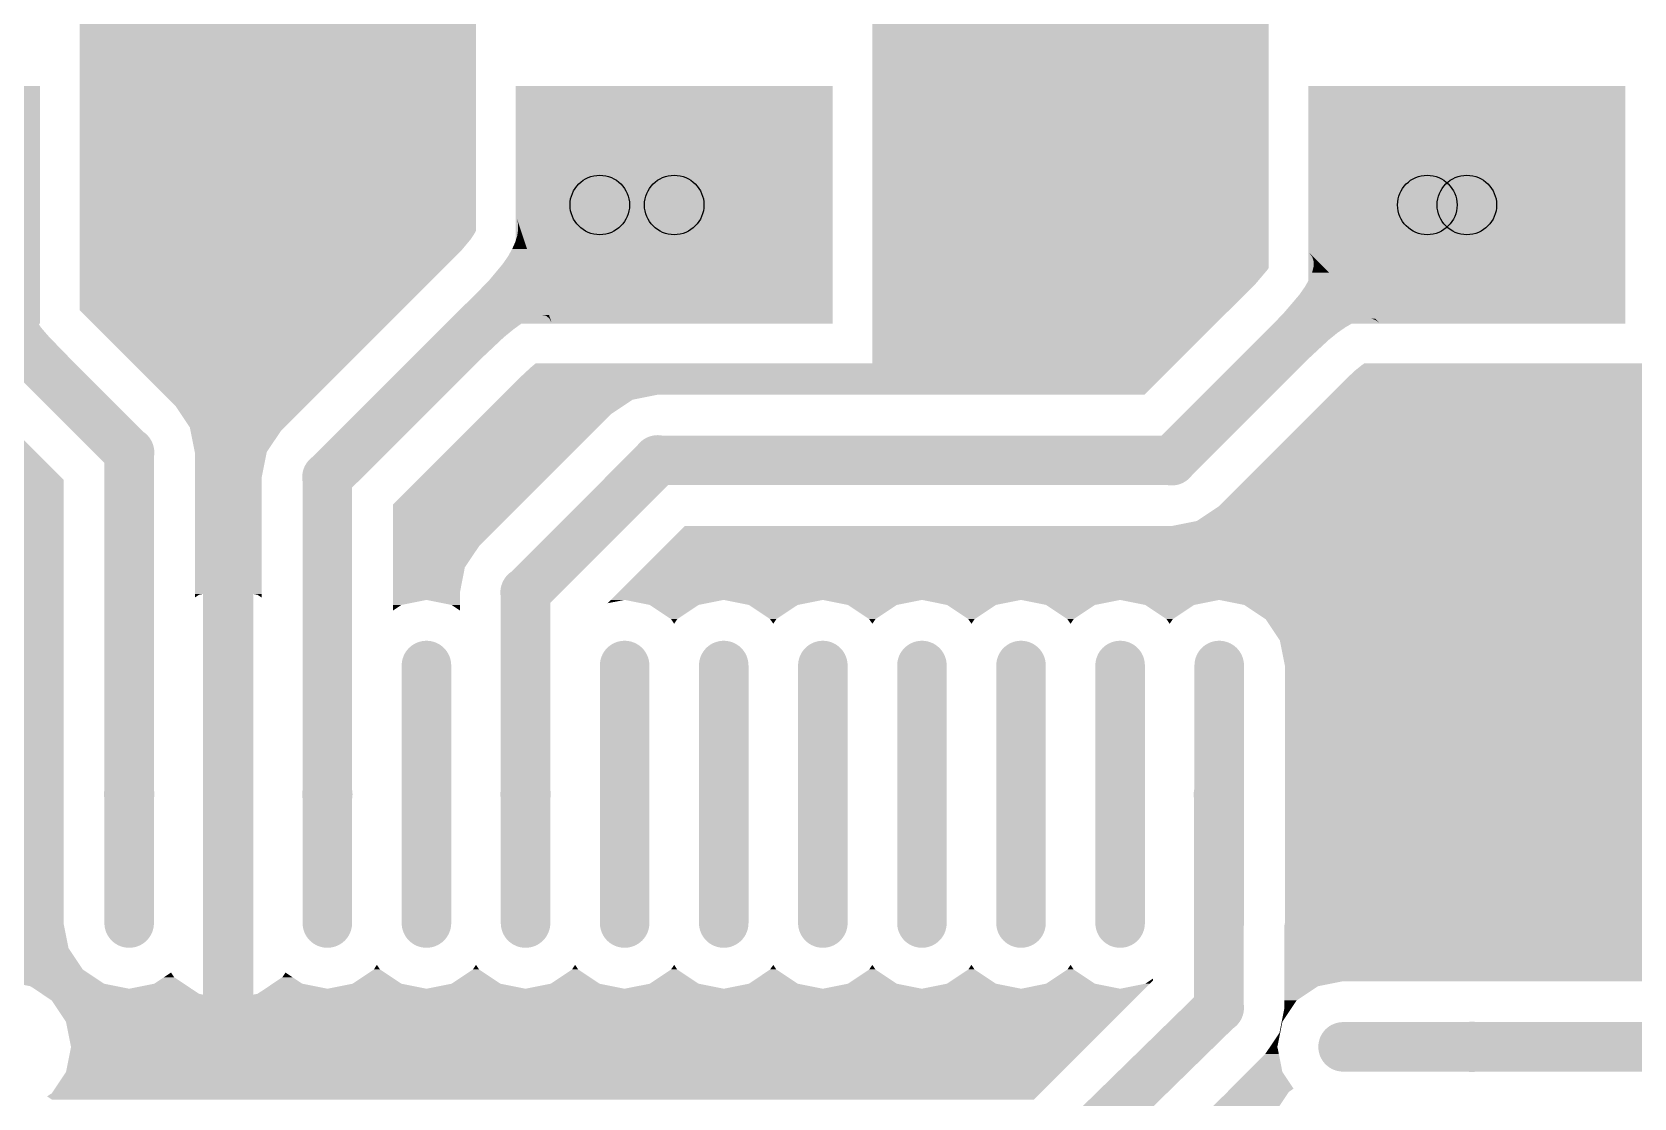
# Model space of a CAD drawing. Header units: millimetres. Extents: x -3633 to 871, y -630 to 261.
# Drawn here: x -1489.72 to -1473.49, y 158.72 to 169.52 of the extents above; entities that cross this region are included whole.
import ezdxf

# ---------------------------------------------------------------- set-up
doc = ezdxf.new("R2010")
doc.units = ezdxf.units.MM
doc.layers.add('TOP_LAYER', color=7, linetype='Continuous')
doc.layers.add('TOP_PASTE', color=8, linetype='Continuous')

# ---------------------------------------------------------------- blocks, each defined once
blk = doc.blocks.new('OBLONG_12')
at = {"const_width": 0.00984}
blk.add_lwpolyline([(0.02559, 0), (-0.02559, 0)], dxfattribs=at)
at = {"const_width": 0.00492}
for points in [[(-0.02805, 0, 1), (-0.02313, 0, 1)], [(0.02313, 0, 1), (0.02805, 0, 1)]]:
    blk.add_lwpolyline(points, format="xyb", close=True, dxfattribs=at)
blk = doc.blocks.new('OBLONG_10')
at = {"const_width": 0.00984}
blk.add_lwpolyline([(0, 0.02559), (0, -0.02559)], dxfattribs=at)
at = {"const_width": 0.00492}
for points in [[(-0.00246, 0.02559, 1), (0.00246, 0.02559, 1)], [(-0.00246, -0.02559, 1), (0.00246, -0.02559, 1)]]:
    blk.add_lwpolyline(points, format="xyb", close=True, dxfattribs=at)
blk = doc.blocks.new('RECTANGLE_7')
blk.add_solid([(0.0315, 0.02362), (0.0315, -0.02362), (-0.0315, 0.02362), (-0.0315, -0.02362)])
blk = doc.blocks.new('ROUND_1')
at = {"const_width": 0.005}
blk.add_lwpolyline([(-0.0025, 0, 1), (0.0025, 0, 1)], format="xyb", close=True, dxfattribs=at)
blk = doc.blocks.new('ROUND_4')
blk.add_circle((0, 0), 0.00591)

msp = doc.modelspace()

# ---------------------------------------------------------------- linework, layer by layer
at = {"layer": 'TOP_LAYER', "elevation": 0}
for points, const_width in [([(-1491.243, 167.767), (-1488.733, 165.257)], 0.502), ([(-1486.725, 165.007), (-1483.965, 167.767)], 0.502), ([(-1483.965, 167.767), (-1483.211, 167.767)], 0.602), ([(-1478.17, 165.179), (-1475.581, 167.767)], 0.502), ([(-1475.581, 167.767), (-1475.18, 167.767)], 0.602), ([(-1488.733, 161.794), (-1488.733, 165.257)], 0.502), ([(-1484.717, 163.839), (-1483.378, 165.179)], 0.502), ([(-1483.378, 165.179), (-1478.17, 165.179)], 0.502), ([(-1486.725, 161.794), (-1486.725, 165.007)], 0.502), ([(-1484.717, 161.794), (-1484.717, 163.839)], 0.502), ([(-1477.693, 159.631), (-1477.693, 161.79)], 0.502), ([(-1479.765, 157.604), (-1477.693, 159.631)], 0.502), ([(-1475.129, 159.234), (-1468.745, 159.234)], 0.502)]:
    msp.add_lwpolyline(points, dxfattribs=dict(at, const_width=const_width))
at = {"layer": 'TOP_LAYER'}
for points in [[(-1484.793, 167.576), (-1484.805, 167.63), (-1484.787, 167.576), (-1484.805, 167.63)], [(-1484.801, 167.457), (-1484.792, 167.518), (-1484.747, 167.457), (-1484.768, 167.518)], [(-1484.792, 167.518), (-1484.793, 167.576), (-1484.768, 167.518), (-1484.787, 167.576)], [(-1484.852, 167.322), (-1484.821, 167.391), (-1484.702, 167.322), (-1484.725, 167.391)], [(-1484.821, 167.391), (-1484.801, 167.457), (-1484.725, 167.391), (-1484.747, 167.457)], [(-1485.082, 167.008), (-1484.945, 167.173), (-1484.598, 167.008), (-1484.653, 167.173)], [(-1484.945, 167.173), (-1484.893, 167.249), (-1484.653, 167.173), (-1484.678, 167.249)], [(-1484.893, 167.249), (-1484.852, 167.322), (-1484.678, 167.249), (-1484.702, 167.322)], [(-1476.746, 167.24), (-1476.774, 167.278), (-1476.735, 167.24), (-1476.774, 167.278)], [(-1476.732, 167.194), (-1476.746, 167.24), (-1476.689, 167.194), (-1476.735, 167.24)], [(-1476.733, 167.141), (-1476.732, 167.194), (-1476.636, 167.141), (-1476.689, 167.194)], [(-1485.166, 166.921), (-1485.082, 167.008), (-1484.569, 166.921), (-1484.598, 167.008)], [(-1476.82, 166.939), (-1476.777, 167.014), (-1476.434, 166.939), (-1476.509, 167.014)], [(-1476.777, 167.014), (-1476.748, 167.081), (-1476.509, 167.014), (-1476.576, 167.081)], [(-1476.748, 167.081), (-1476.733, 167.141), (-1476.576, 167.081), (-1476.636, 167.141)], [(-1485.165, 166.652), (-1485.166, 166.921), (-1484.479, 166.652), (-1484.569, 166.921)], [(-1477.035, 166.672), (-1476.877, 166.857), (-1476.167, 166.672), (-1476.352, 166.857)], [(-1476.877, 166.857), (-1476.82, 166.939), (-1476.352, 166.857), (-1476.434, 166.939)], [(-1490.683, 166.565), (-1490.754, 166.568), (-1489.648, 166.565), (-1489.642, 166.568)], [(-1490.612, 166.554), (-1490.683, 166.565), (-1489.645, 166.554), (-1489.648, 166.565)], [(-1490.541, 166.536), (-1490.612, 166.554), (-1489.634, 166.536), (-1489.645, 166.554)], [(-1490.47, 166.512), (-1490.541, 166.536), (-1489.615, 166.512), (-1489.634, 166.536)], [(-1485.165, 166.642), (-1485.165, 166.652), (-1484.609, 166.642), (-1484.554, 166.652)], [(-1485.165, 166.615), (-1485.165, 166.642), (-1484.675, 166.615), (-1484.609, 166.642)], [(-1485.165, 166.57), (-1485.165, 166.615), (-1484.751, 166.57), (-1484.675, 166.615)], [(-1485.165, 166.507), (-1485.165, 166.57), (-1484.838, 166.507), (-1484.751, 166.57)], [(-1484.51, 166.644), (-1484.554, 166.652), (-1484.477, 166.644), (-1484.479, 166.652)], [(-1484.476, 166.618), (-1484.51, 166.644), (-1484.468, 166.618), (-1484.477, 166.644)], [(-1484.454, 166.575), (-1484.468, 166.618), (-1484.454, 166.575), (-1484.476, 166.618)], [(-1477.135, 166.568), (-1477.132, 166.571), (-1476.34, 166.568), (-1476.335, 166.571)], [(-1477.095, 166.528), (-1477.135, 166.568), (-1476.409, 166.528), (-1476.34, 166.568)], [(-1477.132, 166.571), (-1477.104, 166.6), (-1476.335, 166.571), (-1476.267, 166.6)], [(-1477.104, 166.6), (-1477.089, 166.615), (-1476.267, 166.6), (-1476.207, 166.615)], [(-1477.037, 166.471), (-1477.095, 166.528), (-1476.491, 166.471), (-1476.409, 166.528)], [(-1477.089, 166.616), (-1477.035, 166.672), (-1476.111, 166.616), (-1476.167, 166.672)], [(-1477.089, 166.615), (-1477.089, 166.616), (-1476.207, 166.615), (-1476.154, 166.616)], [(-1476.108, 166.602), (-1476.154, 166.616), (-1476.098, 166.602), (-1476.111, 166.616)], [(-1476.07, 166.575), (-1476.098, 166.602), (-1476.07, 166.575), (-1476.108, 166.602)], [(-1490.399, 166.48), (-1490.47, 166.512), (-1489.588, 166.48), (-1489.615, 166.512)], [(-1490.328, 166.441), (-1490.399, 166.48), (-1489.554, 166.441), (-1489.588, 166.48)], [(-1490.257, 166.394), (-1490.328, 166.441), (-1489.509, 166.394), (-1489.554, 166.441)], [(-1490.186, 166.341), (-1490.257, 166.394), (-1489.458, 166.341), (-1489.509, 166.394)], [(-1485.164, 166.427), (-1485.165, 166.507), (-1484.936, 166.427), (-1484.838, 166.507)], [(-1485.163, 166.213), (-1485.164, 166.427), (-1485.163, 166.213), (-1484.936, 166.427)], [(-1476.966, 166.399), (-1477.037, 166.471), (-1476.58, 166.399), (-1476.491, 166.471)], [(-1476.78, 166.213), (-1476.966, 166.399), (-1476.78, 166.213), (-1476.58, 166.399)], [(-1490.115, 166.281), (-1490.186, 166.341), (-1489.399, 166.281), (-1489.458, 166.341)], [(-1490.044, 166.213), (-1490.115, 166.281), (-1489.334, 166.213), (-1489.399, 166.281)]]:
    msp.add_solid(points, dxfattribs=at)
at = {"layer": 'TOP_PASTE'}
msp.add_circle((-1483.212, 119.578), 110, dxfattribs=at)
for points in [[(-1489.235, 167.505), (-1489.235, 170.068), (-1485.219, 167.505), (-1485.219, 170.068)], [(-1481.203, 167.128), (-1481.203, 170.068), (-1477.187, 167.128), (-1477.187, 170.068)], [(-1489.235, 167.466), (-1489.235, 167.505), (-1485.241, 167.466), (-1485.219, 167.505)], [(-1489.235, 167.419), (-1489.235, 167.466), (-1485.273, 167.419), (-1485.241, 167.466)], [(-1489.235, 167.305), (-1489.235, 167.419), (-1485.368, 167.305), (-1485.273, 167.419)], [(-1489.235, 166.7), (-1489.235, 167.305), (-1485.973, 166.7), (-1485.368, 167.305)], [(-1481.203, 167.108), (-1481.203, 167.128), (-1477.202, 167.108), (-1477.187, 167.128)], [(-1481.203, 166.973), (-1481.203, 167.108), (-1477.316, 166.973), (-1477.202, 167.108)], [(-1481.203, 166.161), (-1481.203, 166.973), (-1478.128, 166.161), (-1477.316, 166.973)], [(-1488.262, 165.728), (-1489.235, 166.7), (-1486.945, 165.728), (-1485.973, 166.7)], [(-1484.765, 166.026), (-1484.665, 166.119), (-1478.263, 166.026), (-1478.17, 166.119)], [(-1484.665, 166.119), (-1484.615, 166.161), (-1478.17, 166.119), (-1478.128, 166.161)], [(-1476.396, 166.011), (-1476.354, 166.05), (-1466.345, 166.011), (-1466.375, 166.05)], [(-1476.354, 166.05), (-1476.312, 166.089), (-1466.375, 166.05), (-1466.391, 166.089)], [(-1476.312, 166.089), (-1476.245, 166.143), (-1466.391, 166.089), (-1466.413, 166.143)], [(-1476.245, 166.143), (-1476.22, 166.161), (-1466.413, 166.143), (-1466.421, 166.161)], [(-1484.947, 165.844), (-1484.765, 166.026), (-1478.445, 165.844), (-1478.263, 166.026)], [(-1476.652, 165.755), (-1476.396, 166.011), (-1466.148, 165.755), (-1466.345, 166.011)], [(-1488.118, 165.512), (-1488.262, 165.728), (-1487.161, 165.512), (-1486.945, 165.728)], [(-1485.142, 165.649), (-1484.998, 165.793), (-1483.848, 165.649), (-1483.632, 165.793)], [(-1484.998, 165.793), (-1484.947, 165.844), (-1483.632, 165.793), (-1483.378, 165.844)], [(-1476.879, 165.528), (-1476.652, 165.755), (-1465.853, 165.528), (-1466.148, 165.755)], [(-1486.059, 164.731), (-1485.142, 165.649), (-1484.766, 164.731), (-1483.848, 165.649)], [(-1497.13, 165.101), (-1496.999, 165.418), (-1489.517, 165.101), (-1489.835, 165.418)], [(-1488.111, 165.477), (-1488.118, 165.512), (-1487.195, 165.477), (-1487.161, 165.512)], [(-1488.068, 165.262), (-1488.111, 165.477), (-1487.34, 165.262), (-1487.195, 165.477)], [(-1477.036, 165.371), (-1477.021, 165.386), (-1465.395, 165.371), (-1465.509, 165.386)], [(-1477.021, 165.386), (-1476.879, 165.528), (-1465.509, 165.386), (-1465.853, 165.528)], [(-1488.067, 165.257), (-1488.068, 165.262), (-1487.34, 165.257), (-1487.34, 165.262)], [(-1488.067, 165.007), (-1488.067, 165.257), (-1487.39, 165.007), (-1487.34, 165.257)], [(-1477.315, 165.092), (-1477.137, 165.27), (-1468.116, 165.092), (-1467.85, 165.27)], [(-1477.137, 165.27), (-1477.075, 165.332), (-1467.85, 165.27), (-1467.537, 165.332)], [(-1477.075, 165.332), (-1477.036, 165.371), (-1459.434, 165.332), (-1459.434, 165.371)], [(-1497.222, 164.982), (-1497.13, 165.101), (-1489.398, 164.982), (-1489.517, 165.101)], [(-1477.699, 164.708), (-1477.315, 165.092), (-1468.5, 164.708), (-1468.116, 165.092)], [(-1497.339, 164.828), (-1497.222, 164.982), (-1489.398, 164.828), (-1489.398, 164.982)], [(-1488.067, 163.824), (-1488.067, 165.007), (-1487.39, 163.824), (-1487.39, 165.007)], [(-1497.554, 164.664), (-1497.339, 164.828), (-1489.398, 164.664), (-1489.398, 164.828)], [(-1497.554, 163.751), (-1497.554, 164.664), (-1489.398, 163.751), (-1489.398, 164.664)], [(-1486.059, 164.31), (-1486.059, 164.731), (-1485.187, 164.31), (-1484.766, 164.731)], [(-1477.915, 164.564), (-1477.699, 164.708), (-1468.644, 164.564), (-1468.5, 164.708)], [(-1483.404, 164.212), (-1483.138, 164.477), (-1468.909, 164.212), (-1468.731, 164.477)], [(-1483.138, 164.477), (-1483.102, 164.513), (-1468.731, 164.477), (-1468.695, 164.513)], [(-1478.17, 164.513), (-1477.915, 164.564), (-1468.695, 164.513), (-1468.644, 164.564)], [(-1486.059, 164.094), (-1486.059, 164.31), (-1485.332, 164.094), (-1485.187, 164.31)], [(-1486.059, 163.839), (-1486.059, 164.094), (-1485.382, 163.839), (-1485.332, 164.094)], [(-1483.717, 163.898), (-1483.404, 164.212), (-1468.971, 163.898), (-1468.909, 164.212)], [(-1488.067, 163.816), (-1488.067, 163.824), (-1488.026, 163.816), (-1487.984, 163.824)], [(-1488.067, 163.788), (-1488.067, 163.816), (-1488.067, 163.788), (-1488.026, 163.816)], [(-1487.984, 159.763), (-1487.984, 163.824), (-1487.474, 159.763), (-1487.474, 163.824)], [(-1487.432, 163.816), (-1487.474, 163.824), (-1487.39, 163.816), (-1487.39, 163.824)], [(-1487.39, 163.788), (-1487.432, 163.816), (-1487.39, 163.788), (-1487.39, 163.816)], [(-1486.059, 163.764), (-1486.059, 163.839), (-1485.382, 163.764), (-1485.382, 163.839)], [(-1486.059, 163.713), (-1486.059, 163.764), (-1485.975, 163.713), (-1485.721, 163.764)], [(-1485.466, 163.713), (-1485.721, 163.764), (-1485.382, 163.713), (-1485.382, 163.764)], [(-1483.886, 163.73), (-1483.713, 163.764), (-1483.886, 163.73), (-1483.851, 163.764)], [(-1483.851, 163.764), (-1483.717, 163.898), (-1468.971, 163.764), (-1468.971, 163.898)], [(-1483.458, 163.713), (-1483.713, 163.764), (-1482.964, 163.713), (-1482.709, 163.764)], [(-1482.454, 163.713), (-1482.709, 163.764), (-1481.96, 163.713), (-1481.705, 163.764)], [(-1481.451, 163.713), (-1481.705, 163.764), (-1480.956, 163.713), (-1480.701, 163.764)], [(-1480.447, 163.713), (-1480.701, 163.764), (-1479.952, 163.713), (-1479.697, 163.764)], [(-1479.443, 163.713), (-1479.697, 163.764), (-1478.948, 163.713), (-1478.693, 163.764)], [(-1478.439, 163.713), (-1478.693, 163.764), (-1477.944, 163.713), (-1477.689, 163.764)], [(-1477.625, 163.751), (-1477.689, 163.764), (-1468.971, 163.751), (-1468.971, 163.764)], [(-1496.664, 161.004), (-1496.664, 163.751), (-1489.398, 161.004), (-1489.398, 163.751)], [(-1486.059, 163.657), (-1486.059, 163.713), (-1486.059, 163.657), (-1485.975, 163.713)], [(-1485.382, 163.657), (-1485.466, 163.713), (-1485.382, 163.657), (-1485.382, 163.713)], [(-1483.243, 163.569), (-1483.458, 163.713), (-1483.18, 163.569), (-1482.964, 163.713)], [(-1482.239, 163.569), (-1482.454, 163.713), (-1482.176, 163.569), (-1481.96, 163.713)], [(-1481.235, 163.569), (-1481.451, 163.713), (-1481.172, 163.569), (-1480.956, 163.713)], [(-1480.231, 163.569), (-1480.447, 163.713), (-1480.168, 163.569), (-1479.952, 163.713)], [(-1479.227, 163.569), (-1479.443, 163.713), (-1479.164, 163.569), (-1478.948, 163.713)], [(-1478.223, 163.569), (-1478.439, 163.713), (-1478.16, 163.569), (-1477.944, 163.713)], [(-1477.435, 163.713), (-1477.625, 163.751), (-1469.758, 163.713), (-1469.758, 163.751)], [(-1477.219, 163.569), (-1477.435, 163.713), (-1469.758, 163.569), (-1469.758, 163.713)], [(-1483.211, 163.522), (-1483.243, 163.569), (-1483.211, 163.522), (-1483.18, 163.569)], [(-1482.207, 163.522), (-1482.239, 163.569), (-1482.207, 163.522), (-1482.176, 163.569)], [(-1481.203, 163.522), (-1481.235, 163.569), (-1481.203, 163.522), (-1481.172, 163.569)], [(-1480.199, 163.522), (-1480.231, 163.569), (-1480.199, 163.522), (-1480.168, 163.569)], [(-1479.195, 163.522), (-1479.227, 163.569), (-1479.195, 163.522), (-1479.164, 163.569)], [(-1478.191, 163.522), (-1478.223, 163.569), (-1478.191, 163.522), (-1478.16, 163.569)], [(-1477.075, 163.353), (-1477.219, 163.569), (-1469.758, 163.353), (-1469.758, 163.569)], [(-1477.024, 163.099), (-1477.075, 163.353), (-1469.758, 163.099), (-1469.758, 163.353)], [(-1477.024, 160.488), (-1477.024, 163.099), (-1469.758, 160.488), (-1469.758, 163.099)], [(-1496.662, 160.995), (-1496.664, 161.004), (-1489.398, 160.995), (-1489.398, 161.004)], [(-1496.664, 160.986), (-1496.662, 160.995), (-1489.398, 160.986), (-1489.398, 160.995)], [(-1496.664, 160.791), (-1496.664, 160.986), (-1489.398, 160.791), (-1489.398, 160.986)], [(-1496.624, 160.733), (-1496.664, 160.791), (-1489.398, 160.733), (-1489.398, 160.791)], [(-1496.557, 160.649), (-1496.624, 160.733), (-1489.398, 160.649), (-1489.398, 160.733)], [(-1496.459, 160.544), (-1496.557, 160.649), (-1489.398, 160.544), (-1489.398, 160.649)], [(-1496.403, 160.488), (-1496.459, 160.544), (-1489.398, 160.488), (-1489.398, 160.544)], [(-1496.149, 160.234), (-1496.403, 160.488), (-1489.347, 160.234), (-1489.398, 160.488)], [(-1477.028, 160.468), (-1477.024, 160.488), (-1469.758, 160.468), (-1469.758, 160.488)], [(-1477.028, 159.899), (-1477.028, 160.468), (-1469.758, 159.899), (-1469.758, 160.468)], [(-1495.933, 160.018), (-1496.149, 160.234), (-1489.203, 160.018), (-1489.347, 160.234)], [(-1486.254, 160.018), (-1486.223, 160.065), (-1486.191, 160.018), (-1486.223, 160.065)], [(-1485.25, 160.018), (-1485.219, 160.065), (-1485.187, 160.018), (-1485.219, 160.065)], [(-1484.246, 160.018), (-1484.215, 160.065), (-1484.183, 160.018), (-1484.215, 160.065)], [(-1483.243, 160.018), (-1483.211, 160.065), (-1483.18, 160.018), (-1483.211, 160.065)], [(-1482.239, 160.018), (-1482.207, 160.065), (-1482.176, 160.018), (-1482.207, 160.065)], [(-1481.235, 160.018), (-1481.203, 160.065), (-1481.172, 160.018), (-1481.203, 160.065)], [(-1480.231, 160.018), (-1480.199, 160.065), (-1480.168, 160.018), (-1480.199, 160.065)], [(-1479.227, 160.018), (-1479.195, 160.065), (-1479.164, 160.018), (-1479.195, 160.065)], [(-1495.865, 159.95), (-1495.933, 160.018), (-1489.101, 159.95), (-1489.203, 160.018)], [(-1491.035, 159.899), (-1491.293, 159.95), (-1489.025, 159.899), (-1489.101, 159.95)], [(-1489.861, 159.874), (-1489.988, 159.899), (-1488.987, 159.874), (-1489.025, 159.899)], [(-1489.733, 159.848), (-1489.861, 159.874), (-1488.859, 159.848), (-1488.987, 159.874)], [(-1488.733, 159.823), (-1488.478, 159.874), (-1488.103, 159.823), (-1488.179, 159.874)], [(-1488.478, 159.874), (-1488.379, 159.94), (-1488.179, 159.874), (-1488.277, 159.94)], [(-1488.379, 159.94), (-1488.309, 159.987), (-1488.277, 159.94), (-1488.309, 159.987)], [(-1487.355, 159.823), (-1487.279, 159.874), (-1486.725, 159.823), (-1486.979, 159.874)], [(-1487.279, 159.874), (-1487.18, 159.94), (-1486.979, 159.874), (-1487.078, 159.94)], [(-1487.18, 159.94), (-1487.149, 159.987), (-1487.078, 159.94), (-1487.149, 159.987)], [(-1486.725, 159.823), (-1486.47, 159.874), (-1485.721, 159.823), (-1485.975, 159.874)], [(-1486.47, 159.874), (-1486.254, 160.018), (-1485.975, 159.874), (-1486.191, 160.018)], [(-1485.721, 159.823), (-1485.466, 159.874), (-1484.717, 159.823), (-1484.972, 159.874)], [(-1485.466, 159.874), (-1485.25, 160.018), (-1484.972, 159.874), (-1485.187, 160.018)], [(-1484.717, 159.823), (-1484.462, 159.874), (-1483.713, 159.823), (-1483.968, 159.874)], [(-1484.462, 159.874), (-1484.246, 160.018), (-1483.968, 159.874), (-1484.183, 160.018)], [(-1483.713, 159.823), (-1483.458, 159.874), (-1482.709, 159.823), (-1482.964, 159.874)], [(-1483.458, 159.874), (-1483.243, 160.018), (-1482.964, 159.874), (-1483.18, 160.018)], [(-1482.709, 159.823), (-1482.454, 159.874), (-1481.705, 159.823), (-1481.96, 159.874)], [(-1482.454, 159.874), (-1482.239, 160.018), (-1481.96, 159.874), (-1482.176, 160.018)], [(-1481.705, 159.823), (-1481.451, 159.874), (-1480.701, 159.823), (-1480.956, 159.874)], [(-1481.451, 159.874), (-1481.235, 160.018), (-1480.956, 159.874), (-1481.172, 160.018)], [(-1480.701, 159.823), (-1480.447, 159.874), (-1479.697, 159.823), (-1479.952, 159.874)], [(-1480.447, 159.874), (-1480.231, 160.018), (-1479.952, 159.874), (-1480.168, 160.018)], [(-1479.697, 159.823), (-1479.443, 159.874), (-1478.693, 159.823), (-1478.948, 159.874)], [(-1479.443, 159.874), (-1479.227, 160.018), (-1478.948, 159.874), (-1479.164, 160.018)], [(-1478.693, 159.823), (-1478.439, 159.874), (-1478.442, 159.823), (-1478.392, 159.874)], [(-1478.439, 159.874), (-1478.389, 159.907), (-1478.392, 159.874), (-1478.359, 159.907)], [(-1478.389, 159.907), (-1478.359, 159.927), (-1478.359, 159.907), (-1478.359, 159.927)], [(-1477.028, 159.848), (-1477.028, 159.899), (-1476.689, 159.848), (-1476.434, 159.899)], [(-1489.695, 159.823), (-1489.733, 159.848), (-1488.733, 159.823), (-1488.859, 159.848)], [(-1489.618, 159.772), (-1489.695, 159.823), (-1488.026, 159.772), (-1488.103, 159.823)], [(-1489.606, 159.763), (-1489.618, 159.772), (-1487.984, 159.763), (-1488.026, 159.772)], [(-1489.517, 159.704), (-1489.606, 159.763), (-1478.561, 159.704), (-1478.502, 159.763)], [(-1489.373, 159.488), (-1489.517, 159.704), (-1478.777, 159.488), (-1478.561, 159.704)], [(-1487.474, 159.763), (-1487.432, 159.772), (-1478.502, 159.763), (-1478.494, 159.772)], [(-1487.432, 159.772), (-1487.355, 159.823), (-1478.494, 159.772), (-1478.442, 159.823)], [(-1477.028, 159.704), (-1477.028, 159.848), (-1476.905, 159.704), (-1476.689, 159.848)], [(-1477.028, 159.631), (-1477.028, 159.704), (-1476.954, 159.631), (-1476.905, 159.704)], [(-1477.056, 159.488), (-1477.028, 159.631), (-1477.049, 159.488), (-1476.954, 159.631)], [(-1489.322, 159.234), (-1489.373, 159.488), (-1479.032, 159.234), (-1478.777, 159.488)], [(-1477.079, 159.376), (-1477.056, 159.488), (-1477.071, 159.376), (-1477.049, 159.488)], [(-1489.373, 158.979), (-1489.322, 159.234), (-1479.287, 158.979), (-1479.032, 159.234)], [(-1477.223, 159.161), (-1477.174, 159.234), (-1477.085, 159.161), (-1477.1, 159.234)], [(-1477.174, 159.234), (-1477.079, 159.376), (-1477.1, 159.234), (-1477.071, 159.376)], [(-1477.405, 158.979), (-1477.223, 159.161), (-1477.049, 158.979), (-1477.085, 159.161)], [(-1489.517, 158.763), (-1489.373, 158.979), (-1479.502, 158.763), (-1479.287, 158.979)], [(-1477.574, 158.81), (-1477.405, 158.979), (-1476.936, 158.81), (-1477.049, 158.979)], [(-1489.564, 158.732), (-1489.517, 158.763), (-1479.534, 158.732), (-1479.502, 158.763)], [(-1489.517, 158.7), (-1489.564, 158.732), (-1479.565, 158.7), (-1479.534, 158.732)], [(-1477.857, 158.527), (-1477.605, 158.778), (-1477.151, 158.527), (-1476.983, 158.778)], [(-1477.605, 158.778), (-1477.574, 158.81), (-1476.983, 158.778), (-1476.936, 158.81)]]:
    msp.add_solid(points, dxfattribs=at)

# ---------------------------------------------------------------- block references
at = {"layer": 'TOP_LAYER', "xscale": 51, "yscale": 51, "zscale": 51}
for name, p in [('RECTANGLE_7', (-1491.243, 167.767)), ('RECTANGLE_7', (-1483.211, 167.767)), ('RECTANGLE_7', (-1475.18, 167.767)), ('ROUND_4', (-1483.965, 167.767)), ('ROUND_1', (-1483.965, 167.767)), ('ROUND_4', (-1483.211, 167.767)), ('ROUND_4', (-1475.581, 167.767)), ('ROUND_1', (-1475.581, 167.767)), ('ROUND_4', (-1475.18, 167.767)), ('ROUND_1', (-1488.733, 165.257)), ('ROUND_1', (-1488.733, 165.257)), ('ROUND_1', (-1483.378, 165.179)), ('ROUND_1', (-1483.378, 165.179)), ('ROUND_1', (-1478.17, 165.179)), ('ROUND_1', (-1478.17, 165.179)), ('ROUND_1', (-1486.725, 165.007)), ('ROUND_1', (-1486.725, 165.007)), ('ROUND_1', (-1484.717, 163.839)), ('ROUND_1', (-1484.717, 163.839)), ('OBLONG_10', (-1488.733, 161.794)), ('OBLONG_10', (-1487.729, 161.794)), ('OBLONG_10', (-1486.725, 161.794)), ('OBLONG_10', (-1485.721, 161.794)), ('OBLONG_10', (-1484.717, 161.794)), ('OBLONG_10', (-1483.713, 161.794)), ('OBLONG_10', (-1482.709, 161.794)), ('OBLONG_10', (-1481.705, 161.794)), ('OBLONG_10', (-1480.701, 161.794)), ('OBLONG_10', (-1479.697, 161.794)), ('OBLONG_10', (-1478.693, 161.794)), ('OBLONG_10', (-1477.689, 161.794)), ('ROUND_1', (-1488.733, 161.794)), ('ROUND_1', (-1486.725, 161.794)), ('ROUND_1', (-1484.717, 161.794)), ('ROUND_1', (-1477.693, 161.79)), ('ROUND_1', (-1477.693, 159.631)), ('ROUND_1', (-1477.693, 159.631)), ('OBLONG_12', (-1475.129, 159.234)), ('ROUND_1', (-1475.129, 159.234))]:
    msp.add_blockref(name, p, dxfattribs=at)

doc.saveas('drawing.dxf')
